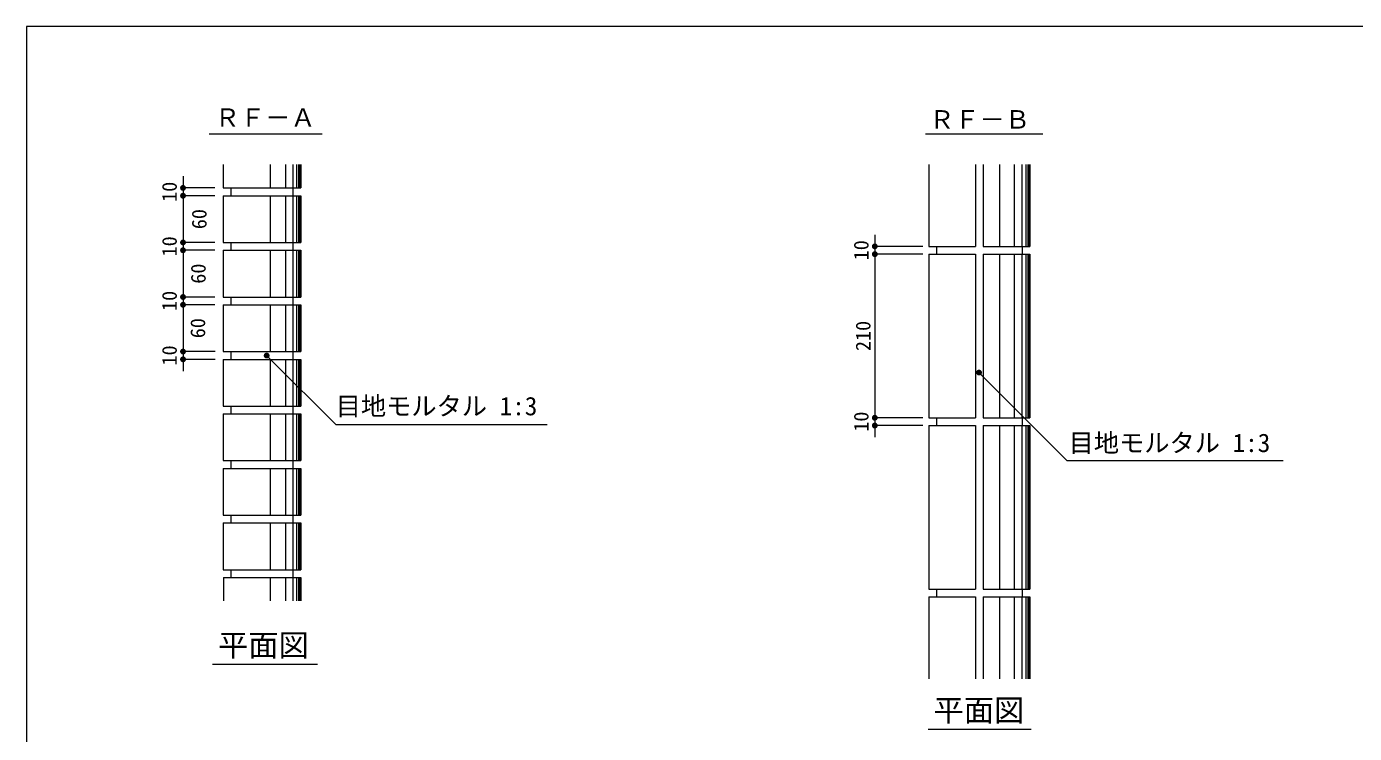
# Model space of a CAD drawing. Units: millimetres at full size, sheet at 1:10. Extents: x 182 to 2920, y 2174 to 4040.
# Drawn here: x 182 to 1887, y 3078 to 3986 of the extents above; entities that cross this region are included whole.
import ezdxf
from ezdxf.enums import TextEntityAlignment as Align

# ---------------------------------------------------------------- set-up
doc = ezdxf.new("R2010")
doc.units = ezdxf.units.MM
doc.header["$LTSCALE"] = 10
for name, color, linetype, lineweight in [('_0-0_', 7, 'Continuous', 13), ('寸法', 1, 'Continuous', 13), ('本体', 7, 'Continuous', 13)]:
    doc.layers.add(name, color=color, linetype=linetype, lineweight=lineweight)
doc.styles.add('ＭＳ ゴシック', font='')
doc.styles.get('ＭＳ ゴシック').set_extended_font_data('MS Gothic')

# ---------------------------------------------------------------- blocks, each defined once
blk = doc.blocks.new('filled_dot')
at = {"color": 0, "linetype": 'Continuous', "lineweight": -2, "const_width": 1.25}
blk.add_lwpolyline([(-0.625, 0, 1), (0.625, 0, 1)], format="xyb", close=True, dxfattribs=at)

msp = doc.modelspace()

# ---------------------------------------------------------------- linework, layer by layer
at = {"layer": '_0-0_', "color": 6}
msp.add_lwpolyline([(2919.93, 3985.53), (181.8, 3985.53), (181.8, 2173.71), (2919.93, 2173.71)], close=True, dxfattribs=at)
at = {"layer": '寸法', "color": 3}
for p, q in [((416.42, 3847.8), (561.13, 3847.8)), ((1335.83, 3847.8), (1486.72, 3847.8)), ((420.51, 3167.1), (555.18, 3167.1)), ((1339.12, 3083.49), (1471.34, 3083.49))]:
    msp.add_line(p, q, dxfattribs=at)
at = {"layer": '寸法'}
for p, q in [((382.69, 3793.41), (382.69, 3753.39)), ((423.36, 3778.41), (382.69, 3778.41)), ((382.69, 3778.41), (382.69, 3768.39)), ((423.36, 3768.39), (382.69, 3768.39)), ((382.69, 3768.39), (382.69, 3708.39)), ((423.36, 3768.39), (382.69, 3768.39)), ((382.69, 3723.39), (382.69, 3683.39)), ((1270.79, 3718.39), (1270.79, 3678.39)), ((423.36, 3708.39), (382.69, 3708.39)), ((423.36, 3708.39), (382.69, 3708.39)), ((382.69, 3708.39), (382.69, 3698.39)), ((1332.32, 3703.39), (1270.79, 3703.39)), ((423.36, 3698.39), (382.69, 3698.39)), ((382.69, 3698.39), (382.69, 3638.39)), ((423.36, 3698.39), (382.69, 3698.39)), ((1332.32, 3693.39), (1270.79, 3693.39)), ((1270.79, 3693.39), (1270.79, 3483.39)), ((1332.32, 3693.39), (1270.79, 3693.39)), ((382.69, 3653.39), (382.69, 3613.39)), ((423.36, 3638.39), (382.69, 3638.39)), ((423.36, 3638.39), (382.69, 3638.39)), ((382.69, 3638.39), (382.69, 3628.39)), ((423.36, 3628.39), (382.69, 3628.39)), ((382.69, 3628.39), (382.69, 3568.39)), ((423.36, 3628.39), (382.69, 3628.39)), ((382.69, 3583.39), (382.69, 3543.39)), ((423.36, 3568.39), (382.69, 3568.39)), ((424.13, 3568.39), (382.69, 3568.39)), ((424.13, 3558.39), (382.69, 3558.39)), ((1270.79, 3498.39), (1270.79, 3458.39)), ((1332.32, 3483.39), (1270.79, 3483.39)), ((1332.32, 3483.39), (1270.79, 3483.39)), ((1332.32, 3473.39), (1270.79, 3473.39))]:
    msp.add_line(p, q, dxfattribs=at)
for points in [[(490.06, 3563.24), (495.36, 3557.94), (578.72, 3474.57), (849.96, 3474.57)], [(1404.6, 3541.42), (1409.91, 3536.11), (1517.43, 3428.59), (1795.15, 3428.59)]]:
    msp.add_lwpolyline(points, dxfattribs=at)
at = {"layer": '本体'}
for p, q in [((434.13, 3808.39), (434.13, 3778.39)), ((533.84, 3808.39), (533.84, 3778.41)), ((1339.98, 3808.39), (1339.98, 3703.39)), ((1399.98, 3808.39), (1399.98, 3703.39)), ((1409.98, 3808.39), (1409.98, 3703.39)), ((1469.98, 3808.39), (1469.98, 3703.39)), ((434.13, 3778.39), (533.84, 3778.39)), ((434.13, 3768.39), (533.84, 3768.39)), ((434.13, 3768.39), (434.13, 3708.39)), ((444.13, 3778.39), (444.13, 3768.39)), ((523.84, 3778.41), (523.84, 3768.39)), ((533.84, 3768.39), (533.84, 3708.39)), ((434.13, 3708.39), (533.84, 3708.39)), ((444.13, 3708.39), (444.13, 3698.39)), ((523.84, 3708.39), (523.84, 3698.39)), ((1339.98, 3703.39), (1399.98, 3703.39)), ((1349.98, 3703.39), (1349.98, 3693.45)), ((1409.98, 3703.39), (1469.98, 3703.39)), ((1459.98, 3703.39), (1459.98, 3693.39)), ((434.13, 3698.39), (434.13, 3638.39)), ((434.13, 3698.39), (533.84, 3698.39)), ((533.84, 3698.39), (533.84, 3638.39)), ((1339.98, 3693.39), (1339.98, 3483.39)), ((1339.98, 3693.39), (1399.98, 3693.39)), ((1399.98, 3693.39), (1399.98, 3483.39)), ((1409.98, 3693.39), (1409.98, 3483.39)), ((1409.98, 3693.39), (1469.98, 3693.39)), ((1469.98, 3693.39), (1469.98, 3483.39)), ((434.13, 3638.39), (533.84, 3638.39)), ((444.13, 3638.39), (444.13, 3628.39)), ((523.84, 3638.39), (523.84, 3628.39)), ((434.13, 3628.39), (533.84, 3628.39)), ((434.13, 3628.39), (434.13, 3568.39)), ((533.84, 3628.39), (533.84, 3568.39)), ((434.13, 3568.39), (533.84, 3568.39)), ((444.13, 3568.39), (444.13, 3558.39)), ((523.84, 3568.39), (523.84, 3558.39)), ((434.13, 3558.39), (434.13, 3498.39)), ((434.13, 3558.39), (533.84, 3558.39)), ((533.84, 3558.39), (533.84, 3498.39)), ((434.13, 3498.39), (533.84, 3498.39)), ((444.13, 3498.39), (444.13, 3488.39)), ((523.84, 3498.39), (523.84, 3488.44)), ((434.13, 3488.39), (533.84, 3488.39)), ((434.13, 3488.39), (434.13, 3428.39)), ((533.84, 3488.39), (533.84, 3428.39)), ((1339.98, 3483.39), (1399.98, 3483.39)), ((1349.98, 3483.35), (1349.98, 3473.39)), ((1409.98, 3483.39), (1469.98, 3483.39)), ((1459.98, 3483.39), (1459.98, 3473.39)), ((1339.98, 3473.39), (1339.98, 3263.39)), ((1339.98, 3473.39), (1399.98, 3473.39)), ((1399.98, 3473.39), (1399.98, 3263.39)), ((1409.98, 3473.39), (1409.98, 3263.39)), ((1409.98, 3473.39), (1469.98, 3473.39)), ((1469.98, 3473.39), (1469.98, 3263.39)), ((434.13, 3428.39), (533.84, 3428.39)), ((444.13, 3428.39), (444.13, 3418.39)), ((523.84, 3428.39), (523.84, 3418.39)), ((434.13, 3418.39), (533.84, 3418.39)), ((434.13, 3418.39), (434.13, 3358.39)), ((533.84, 3418.39), (533.84, 3358.39)), ((434.13, 3358.39), (533.84, 3358.39)), ((444.13, 3358.39), (444.13, 3348.39)), ((523.84, 3358.39), (523.84, 3348.39)), ((434.13, 3348.39), (434.13, 3288.39)), ((434.13, 3348.39), (533.84, 3348.39)), ((533.84, 3348.39), (533.84, 3288.39)), ((434.13, 3288.39), (533.84, 3288.39)), ((434.74, 3278.39), (533.84, 3278.39)), ((434.74, 3278.39), (434.74, 3248.39)), ((444.13, 3288.39), (444.13, 3278.39)), ((523.84, 3288.39), (523.84, 3278.39)), ((533.84, 3278.39), (533.84, 3248.39)), ((1339.98, 3263.39), (1399.98, 3263.39)), ((1349.98, 3263.39), (1349.98, 3253.39)), ((1409.98, 3263.39), (1469.98, 3263.39)), ((1459.98, 3263.39), (1459.98, 3253.39)), ((1339.98, 3253.39), (1339.98, 3148.39)), ((1339.98, 3253.39), (1399.98, 3253.39)), ((1399.98, 3253.39), (1399.98, 3148.39)), ((1409.98, 3253.39), (1469.98, 3253.39)), ((1409.98, 3253.39), (1409.98, 3148.39)), ((1469.98, 3253.39), (1469.98, 3148.39))]:
    msp.add_line(p, q, dxfattribs=at)
at = {"layer": '本体', "color": 4}
for p, q in [((494.68, 3808.39), (494.68, 3778.39)), ((514.2, 3808.39), (514.2, 3778.39)), ((523.55, 3808.39), (523.55, 3778.39)), ((528.55, 3808.39), (528.55, 3778.39)), ((531.05, 3808.39), (531.05, 3778.39)), ((532.7, 3808.39), (532.7, 3778.39)), ((1430.74, 3808.39), (1430.74, 3703.39)), ((1449.69, 3808.39), (1449.69, 3703.39)), ((1459.69, 3808.39), (1459.69, 3703.39)), ((1464.69, 3808.39), (1464.69, 3703.39)), ((1467.19, 3808.39), (1467.19, 3703.39)), ((1468.77, 3808.39), (1468.77, 3703.39)), ((494.68, 3768.39), (494.68, 3708.39)), ((514.2, 3768.39), (514.2, 3708.39)), ((523.55, 3768.39), (523.55, 3708.39)), ((528.55, 3768.39), (528.55, 3708.39)), ((531.05, 3768.39), (531.05, 3708.39)), ((532.7, 3768.39), (532.7, 3708.39)), ((494.68, 3698.39), (494.68, 3638.39)), ((514.2, 3698.39), (514.2, 3638.39)), ((523.55, 3698.39), (523.55, 3638.39)), ((528.55, 3698.39), (528.55, 3638.39)), ((531.05, 3698.39), (531.05, 3638.39)), ((532.7, 3698.39), (532.7, 3638.39)), ((1430.74, 3693.39), (1430.74, 3483.39)), ((1449.69, 3693.39), (1449.69, 3483.39)), ((1459.69, 3693.39), (1459.69, 3483.39)), ((1464.69, 3693.39), (1464.69, 3483.39)), ((1467.19, 3693.39), (1467.19, 3483.39)), ((1468.77, 3693.39), (1468.77, 3483.39)), ((494.68, 3628.39), (494.68, 3568.39)), ((514.2, 3628.39), (514.2, 3568.39)), ((523.55, 3628.39), (523.55, 3568.39)), ((528.55, 3628.39), (528.55, 3568.39)), ((531.05, 3628.39), (531.05, 3568.39)), ((532.7, 3628.39), (532.7, 3568.39)), ((494.68, 3558.39), (494.68, 3498.39)), ((514.2, 3558.39), (514.2, 3498.39)), ((523.55, 3558.39), (523.55, 3498.39)), ((528.55, 3558.39), (528.55, 3498.39)), ((531.05, 3558.39), (531.05, 3498.39)), ((532.7, 3558.39), (532.7, 3498.39)), ((494.68, 3488.39), (494.68, 3428.39)), ((514.2, 3488.39), (514.2, 3428.39)), ((523.55, 3488.39), (523.55, 3428.39)), ((528.55, 3488.39), (528.55, 3428.39)), ((531.05, 3488.39), (531.05, 3428.39)), ((532.7, 3488.39), (532.7, 3428.39)), ((1430.74, 3473.39), (1430.74, 3263.39)), ((1449.69, 3473.39), (1449.69, 3263.39)), ((1459.69, 3473.39), (1459.69, 3263.39)), ((1464.69, 3473.39), (1464.69, 3263.39)), ((1467.19, 3473.39), (1467.19, 3263.39)), ((1468.77, 3473.39), (1468.77, 3263.39)), ((494.68, 3418.39), (494.68, 3358.39)), ((514.2, 3418.39), (514.2, 3358.39)), ((523.55, 3418.39), (523.55, 3358.39)), ((528.55, 3418.39), (528.55, 3358.39)), ((531.05, 3418.39), (531.05, 3358.39)), ((532.7, 3418.39), (532.7, 3358.39)), ((494.68, 3348.39), (494.68, 3288.39)), ((514.2, 3348.39), (514.2, 3288.39)), ((523.55, 3348.39), (523.55, 3288.39)), ((528.55, 3348.39), (528.55, 3288.39)), ((531.05, 3348.39), (531.05, 3288.39)), ((532.7, 3348.39), (532.7, 3288.39)), ((494.68, 3278.39), (494.68, 3248.39)), ((514.2, 3278.39), (514.2, 3248.39)), ((523.55, 3278.39), (523.55, 3248.39)), ((528.55, 3278.39), (528.55, 3248.39)), ((531.05, 3278.39), (531.05, 3248.39)), ((532.7, 3278.39), (532.7, 3248.39)), ((1430.74, 3253.39), (1430.74, 3148.39)), ((1449.69, 3253.39), (1449.69, 3148.39)), ((1459.69, 3253.39), (1459.69, 3148.39)), ((1464.69, 3253.39), (1464.69, 3148.39)), ((1467.19, 3253.39), (1467.19, 3148.39)), ((1468.77, 3253.39), (1468.77, 3148.39))]:
    msp.add_line(p, q, dxfattribs=at)

# ---------------------------------------------------------------- block references
at = {"layer": '寸法', "xscale": 3, "yscale": 3}
for p, rotation in [((382.69, 3778.41), 90), ((382.69, 3768.39), 270), ((382.69, 3768.39), 270), ((382.69, 3708.39), 90), ((382.69, 3708.39), 90), ((382.69, 3698.39), 270), ((382.69, 3698.39), 270), ((1270.79, 3703.39), 90), ((1270.79, 3693.39), 270), ((1270.79, 3693.39), 270), ((382.69, 3638.39), 90), ((382.69, 3638.39), 90), ((382.69, 3628.39), 270), ((382.69, 3628.39), 270), ((382.69, 3568.39), 90), ((382.69, 3568.39), 90), ((490.06, 3563.24), 315), ((382.69, 3558.39), 270), ((1404.6, 3541.42), 315), ((1270.79, 3483.39), 90), ((1270.79, 3483.39), 90), ((1270.79, 3473.39), 270)]:
    msp.add_blockref('filled_dot', p, dxfattribs=dict(at, rotation=rotation))

# ---------------------------------------------------------------- texts
at = {"layer": '寸法', "color": 3, "style": 'ＭＳ ゴシック'}
for s, height, p in [('ＲＦ－Ａ', 23.74, (423.42, 3849.73)), ('ＲＦ－Ｂ', 23.74, (1340.67, 3847.35)), ('目地モルタル 1:3', 23.74, (578.7, 3479.4)), ('目地モルタル 1:3', 23.74, (1519.66, 3432.23)), ('平面図', 28.48, (427.59, 3168.71)), ('平面図', 28.48, (1346.2, 3085.1))]:
    msp.add_text(s, height=height, dxfattribs=at).set_placement(p, align=Align.BOTTOM_LEFT)
at = {"layer": '寸法', "style": 'ＭＳ ゴシック'}
for s, p in [('10', (365.19, 3773.4)), ('60', (403.41, 3738.39)), ('10', (365.19, 3703.39)), ('10', (1253.29, 3698.39)), ('60', (402.22, 3668.39)), ('10', (365.19, 3633.39)), ('60', (401.62, 3598.39)), ('210', (1255.79, 3588.39)), ('10', (365.19, 3563.39)), ('10', (1253.29, 3478.39))]:
    msp.add_text(s, height=18.99, rotation=90, dxfattribs=at).set_placement(p, align=Align.MIDDLE_CENTER)

doc.saveas('drawing.dxf')
